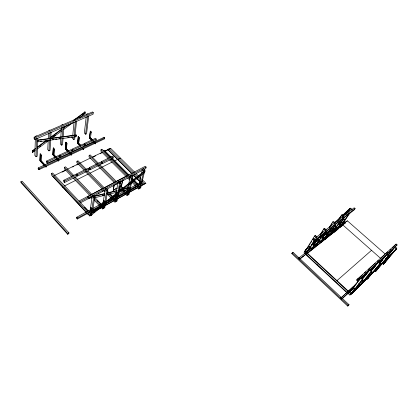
<?xml version="1.0" encoding="UTF-8"?>
<svg xmlns="http://www.w3.org/2000/svg" width="418" height="418" viewBox="0 0 418 418"><rect width="100%" height="100%" fill="white"/><g stroke="black" fill="none" stroke-linecap="round" stroke-linejoin="round"><path stroke-width="0.63" d="M20.905 181.715L20.9 182.577L67.69 234.279L68.834 233.641L68.918 232.831L22.065 181.166L20.905 181.715L67.773 233.469L67.69 234.279M309.064 247.075L308.698 247.111M35.232 150.506L32.614 152.445L32.364 152.183L32.405 150.726L35.556 148.4M32.614 152.445L32.405 150.726M318.077 240.193L317.931 239.749M34.145 137.156L34.098 138.708L34.882 139.528L93.089 114.187L93.277 112.672L92.509 111.914L34.145 137.156L34.929 137.977L34.882 139.528M35.363 138.854L34.83 155.407L36.079 156.74L37.171 156.243L37.813 138.447M36.079 156.74L36.716 138.301M37.981 141.833L37.777 140.03L76.295 134.925L76.546 135.181L76.395 136.629L37.981 141.833L37.719 141.561M103.915 137.193L104.693 137.961L104.557 138.828L38.999 169.651L38.163 168.862L38.247 167.916L104.092 137.303M38.796 169.541L38.247 167.916L39.036 168.767L38.999 169.651L38.163 168.862M44.136 165.319L39.851 160.601L40.128 153.908L41.241 154.953L40.995 160.627L45.128 165.032M44.224 165.277L39.94 160.559L40.353 153.855M45.034 165.073L40.901 160.669L41.147 154.994L40.128 153.908M335.377 226.013L335.388 226.404L335.738 226.316M335.44 226.441L335.732 226.206M45.938 167.09L46.074 166.192L46.027 167.048M46.539 161.066L46.461 162.524L47.234 163.344L59.142 157.774L59.252 156.327L58.478 155.517L46.539 161.066L47.312 161.886L47.234 163.344M48.248 140.061L47.725 149.571L48.974 150.877L50.035 150.396L50.667 139.638M48.316 138.792L48.629 133.086M343.732 219.471L343.977 219.878M48.974 150.877L49.585 140.114M49.658 138.849L50.019 132.516M50.74 138.368L51.111 132.041M88.459 211.189L52.611 172.989L51.518 173.517L51.424 174.938L86.307 212.198M55.098 157.283L52.741 154.66L53.394 147.941L54.277 149.017L53.906 154.67L56.153 157.027M55.186 157.241L52.83 154.618L53.258 147.951M56.064 157.069L53.817 154.712L54.188 149.059L53.305 147.982M52.72 176.318L86.186 212.459M104.155 201.664L103.863 201.246L104.139 201.701M58.76 159.895L58.677 161.04L56.44 158.688M58.677 161.04L58.849 159.854M60.652 138.844L60.27 143.891L61.514 145.177L62.543 144.712L63.045 138.405M60.751 137.579L61.514 127.48M59.549 155.021L59.44 156.473L60.208 157.278L71.786 151.865L71.927 150.423L71.154 149.628L59.549 155.021L60.323 155.825L60.208 157.278M61.514 145.177L62.005 138.87M62.157 136.979L62.946 126.894M63.149 137.146L64.006 126.435M67.622 151.457L65.281 148.881L65.845 142.245L66.948 143.249L66.457 148.881L68.698 151.196M67.711 151.421L65.365 148.845L65.934 142.204M62.601 187.254L62.627 186.903M73.97 175.68L65.49 166.798L64.429 167.304L64.309 168.72L71.875 176.673M68.609 151.232L66.368 148.923L66.864 143.285L65.987 142.23M63.818 180.247L63.693 181.673L64.487 182.52L76.337 176.615L76.494 175.194L75.7 174.363L63.818 180.247L64.618 181.093L64.487 182.52M116.397 194.809L116.554 194.595M72.596 137.073L72.471 138.368L73.709 139.633L74.712 139.178L74.974 136.581M72.722 135.772L74.033 122.119M71.3 154.007L71.191 155.146L68.96 152.842M71.191 155.146L71.389 153.97M72.194 149.148L72.053 150.59L72.821 151.384L84.075 146.122L84.243 144.68L83.48 143.907L72.194 149.148L72.967 149.937L72.821 151.384M73.709 139.633L73.965 137.036M74.096 135.735L75.506 121.45M75.104 135.28L76.536 121.006M80.251 146.248L77.471 143.264L78.171 136.655L79.268 137.637L78.662 143.249L80.899 145.521M79.89 145.757L77.555 143.228L78.401 136.597M80.815 145.558L78.579 143.29L79.185 137.679L78.171 136.655M86.557 169.588L78.014 160.773L76.985 161.27L76.828 162.68L84.008 170.105M76.766 173.836L76.609 175.262L77.398 176.088L88.914 170.356L89.097 168.94L88.308 168.125L76.766 173.836L77.56 174.667L77.398 176.088M85 113.675L84.917 111.914L85 113.675L79.765 117.552M86.218 116.826L84.347 132.997L85.58 134.235L86.557 133.791L88.721 115.702M83.365 149.414L83.579 148.244L83.506 149.398L82.471 148.51M84.488 143.437L84.321 144.874L85.084 145.652L96.03 140.532L96.229 139.1L95.461 138.337L84.488 143.437L85.256 144.21L85.084 145.652M85.58 134.235L87.717 116.141M89.98 212.104L77.377 218.99L76.51 218.17L76.64 217.271L90.288 209.841M77.173 218.891L77.252 218.233L76.64 217.271L77.476 218.17L77.377 218.99M91.662 140.286L89.337 137.799L90.387 131.158L91.255 132.182L90.46 137.809L92.686 140.035M91.741 140.249L89.421 137.762L90.387 131.158M140.296 181.501L140.542 181.783M98.35 163.208L90.189 154.921L89.186 155.402L89.003 156.807L96.694 164.64M89.943 169.844L90.131 168.428L101.349 162.858L100.555 162.059L89.342 167.613L89.154 169.029L89.943 169.844L101.13 164.274L101.564 161.562L112.468 156.165L113.257 156.949L113.012 158.354L102.133 163.772L101.349 162.973M144.064 169.447L145.793 168.532L146.128 167.095L145.292 166.27L88.067 196.455L87.869 197.907L88.726 198.811L92.185 196.977M95.361 142.71L95.205 143.839L92.989 141.618M95.205 143.839L95.44 142.674M88.726 198.811L88.924 197.359L88.067 196.455M88.459 214.502L88.412 214.842L87.075 213.415M91.709 197.223L91.856 198.482M92.368 212.814L94.771 196.789L93.339 195.29L92.232 195.88L89.854 212.835L90.884 207.422L91.84 208.598L90.915 215.38L89.839 215.97L87.571 213.551M89.839 215.97L90.037 214.617L88.266 212.725M90.91 214.329L91.746 208.645L90.722 207.412M92.232 195.88L93.663 197.38L91.004 215.327L92.075 214.737M91.082 214.789L91.359 215.082L91.563 213.723L144.999 170.999L144.717 170.722L91.286 213.426L91.563 213.723M110.253 157.455L102.029 149.226L101.057 149.691L100.848 151.097L108.142 158.412M104.557 138.828L104.714 137.919L38.822 168.83M102.133 163.772L102.353 162.362L101.564 161.562M53.499 148.813L53.87 149.148L53.52 148.74M53.755 149.2L53.577 148.73M134.8 172.336L110.786 148.494L107.766 149.304L107.708 149.665L131.748 173.616M101.302 207.459L101.454 206.549M353.8 288.242L353.633 288.598L354.077 288.619M353.915 288.692L353.638 288.315L354.051 288.655M102.776 204.318L105.362 188.926L106.438 188.356L107.86 189.824L105.759 201.988M103.502 200.488L102.603 205.855L103.591 200.441L104.704 201.601L104.38 203.493M100.806 207.077L102.588 208.948L102.818 207.589L103.863 207.014L102.525 205.609M103.648 207.323L104.077 204.799M104.296 203.54L104.615 201.648L103.753 200.447M103.737 207.276L104.166 204.752M103.863 207.014L103.633 208.368L102.588 208.948M104.375 204.48L103.721 208.321L104.761 207.746L105.535 203.268M104.594 203.2L106.783 190.394L107.86 189.824M351.287 290.144L341.6 299.163L342.123 298.489L341.125 297.559L340.665 298.337L356.57 283.529M345.294 222.726L299.236 259.494L344.913 223.301M45.405 166.244L45.677 166.129M362.761 280.687C362.286 279.715 362.746 281.11 362.427 280.671M40.567 160.899L40.363 160.428M40.515 160.909L40.3 160.475M66.258 142.972L66.504 143.395L66.284 142.987M299.377 259.583L299.816 258.867L298.88 257.99L298.483 258.794L298.88 257.99L344.448 222L344.192 222.663M117.16 188.168L113.231 190.164L114.14 185.216L118.033 183.152M113.304 190.237L114.14 185.216M371.048 272.515L370.823 272.75L371.158 272.959M370.876 272.646L371.038 272.907M113.686 200.666L113.942 199.308L104.85 204.282M114.825 199.47L118.101 182.185L119.14 181.631L120.562 183.068L117.082 200.959L116.068 201.518L117.547 193.847M116 193.717L114.987 199.072L115.859 194.861M113.623 200.734L114.966 202.124L115.227 200.771L116.241 200.212L114.443 198.357M116.141 199.893L117.082 194.527L116.225 199.846M116.241 200.212L115.985 201.565L114.966 202.124M117.792 192.573L119.517 183.622L120.562 183.068M129.768 189.626L138.875 184.604L138.05 183.852L130.087 188.184M379.189 265.383L379.554 265.383L379.481 265.069M119.851 186.621L121.502 185.733L122.479 180.79L121.575 185.806L119.919 186.689M387.172 257.849L387.486 258.131L387.59 257.854M387.606 258.016L387.167 257.791M78.783 137.747L78.479 137.506L78.73 137.381M53.415 154.958L53.238 154.493M53.504 154.916L53.175 154.524M125.713 194.067L125.996 192.714L117.719 197.239M126.837 192.886L128.446 185.221M128.718 183.946L130.458 175.644L131.471 175.105L132.882 176.511L129.047 194.365L128.065 194.908M128.221 187.097L127.015 192.489L128.221 187.097L129.324 188.21L127.981 194.501M125.635 194.114L126.994 195.499L127.281 194.145L128.269 193.602L126.455 191.757M127.903 194.542L129.24 188.257L128.138 187.144M130.51 183.429L127.981 194.955L126.994 195.499M130.782 182.154L131.869 177.049L132.882 176.511M138.724 185.258L129.507 190.493M137.407 187.651L137.715 186.303L129.81 190.624M65.678 148.777L66.002 149.163M138.51 186.512L141.19 174.823M141.472 173.595L142.465 169.29L143.447 168.767L144.853 170.147L140.678 187.954L139.722 188.481L143.296 173.125M139.925 180.754L138.703 186.088L140.009 180.712L141.106 181.804L139.57 188.121L141.028 181.846L140.009 180.712M137.313 187.682L138.682 189.056L138.995 187.708L139.957 187.175L138.128 185.346M139.957 187.175L139.643 188.528L138.682 189.056M143.583 171.897L143.865 170.669L144.853 170.147M91.359 215.082L144.659 172.43L144.999 170.999M142.172 179.651L145.856 183.309L142.925 184.322L142.841 184.672L141.456 183.293M78.197 143.536L77.9 143.128L78.166 143.452M89.75 137.684L90.089 138.05L89.854 137.621M90.027 138.06L89.833 137.647L90.063 138.065M335.273 226.138L335.68 226.31M344.118 219.732L343.878 219.811M116.622 194.913L116.674 194.605M128.749 188.325L128.561 187.839L128.723 188.346M140.317 181.464L140.38 181.914L140.626 181.741M40.577 154.623L40.818 155.088M300.129 258.93L349.025 304.717L348.492 305.38L347.739 306.086L291.795 253.595L292.219 252.874L293.013 252.263L299.183 258.042M293.013 252.263L291.795 253.595M66.42 143.437L66.19 142.982L66.462 143.395M306.927 251.934L305.501 250.612L304.001 252.409L349.882 295.04L363.09 278.879L361.377 277.317L360.63 277.996L349.04 292.783M307.444 248.036L305.553 249.802L304.816 250.993L305.124 251.275M304.764 251.803L314.555 236.055L315.334 235.449L316.938 236.912L316.165 237.518L314.555 236.055M305.13 251.657L308.792 246.155L309.811 247.284L306.885 251.976M307.611 247.905L308.28 246.819M309.289 245.194L310.297 243.574M310.971 242.487L311.64 241.405M312.648 239.78L313.657 238.155M314.665 236.536L315.334 235.449M313.975 239.091L313.192 240.35L314.153 241.233L354.271 209.846L355.107 208.587L354.177 207.777L313.975 239.091L314.947 239.974L314.153 241.233M306.822 252.023L309.811 247.284M307.047 252.106L314.137 240.758M308.489 250.419L314.576 240.695M307.298 254.045L308.045 252.859L316.353 246.275M314.038 246.139L313.082 245.256L314.576 243.48L316.013 244.796M314.226 244.081L317.638 238.662M320.026 234.869L323.778 228.912L324.53 228.322L326.124 229.754L325.371 230.344L323.778 228.912M314.446 244.07L317.675 238.991L314.508 244.023M315.998 241.87L317.022 240.245M321.458 233.202L322.827 231.034M323.506 229.947L324.53 228.322M315.883 244.864L318.918 240.125L317.612 239.039M315.945 244.817L318.918 240.125M316.447 244.405L321.938 235.752M317.194 243.814L322.346 235.705M323.03 234.623L324.065 232.998M78.861 137.752L78.767 137.428M322.874 239.174L321.912 238.302L323.396 236.541L324.843 237.847M323.396 236.541L321.912 238.302M322.696 237.685L324.776 234.435M325.465 233.349L326.85 231.18M329.274 227.387L332.733 221.968L333.47 221.399L335.048 222.799L334.316 223.374L332.733 221.968M323.26 237.131L326.542 232.047M331.046 225.192L332.085 223.567M324.692 237.899L327.634 232.946M325.261 237.44L331.876 227.162M325.638 237.408L332.608 226.587M325.387 239.493L325.899 238.704L333.757 232.471M331.97 229.853L335.832 223.891M337.932 220.641L341.443 215.218L342.159 214.664L343.727 216.043L342.305 217.679M332.164 229.874L335.393 225.312L335.1 225.344M331.897 230.328L335.163 225.297M332.32 229.843L333.726 227.674M334.431 226.587L335.487 224.962M339.698 218.457L342.159 214.664M333.266 231.128L334.285 229.56M334.964 228.521L336.385 226.384L335.335 225.354M333.324 231.081L334.343 229.513M335.027 228.474L336.385 226.384M333.48 231.206L340.895 219.842M334.541 230.109L335.246 229.027M336.307 227.402L341.25 219.831M315.627 239.77L335.884 228.782L336.673 227.575L336.37 227.303L321.165 235.496M339.844 225.819L338.867 224.952L340.336 223.222L341.788 224.508M333.94 232.706L338.543 228.677M349.417 209.199L349.965 208.357L350.274 208.624L342.718 215.683M339.813 224.017L344.228 217.323M346.005 214.617L349.913 208.655L350.608 208.117L352.165 209.47L351.47 210.008L349.913 208.655M340.189 223.802L343.784 218.734L344.766 219.795L341.61 224.534M340.649 223.285L343.852 218.41M347.766 212.454L349.542 209.742M90.57 131.9L90.821 132.328L90.487 131.936M341.95 224.011L344.766 219.795M342.18 224.069L349.328 213.253M342.865 223.531L350.018 212.715M344.876 223.515L345.352 222.799L344.448 222L342.948 223.525M317.194 265.137L317.387 264.845M83.276 148.615L82.994 148.589M336.704 280.875L371.518 250.325M360.52 278.372L357.63 280.985L356.606 280.05L396.112 244.07L397.1 244.927L386.984 254.41M357.63 280.985L397.1 244.927M305.359 254.139L348.022 293.791L348.241 293.509M349.338 292.109L349.114 292.391L350.08 291.513M351.376 290.071L355.775 284.459M356.575 283.441L360.577 278.341M362.599 278.696L370.191 269.344L371.889 270.869L363.754 281.084M351.005 293.514L354.72 288.472L353.461 287.511L349.991 291.926M349.882 295.04L351.501 293.248L349.605 291.487M363.723 277.531L364.527 276.507M365.337 275.483L369.381 270.368M358.712 283.979L359.49 282.991M360.985 281.074L361.826 280.034M352.222 292.616L363.09 278.879M351.036 293.859L351.366 294.167L396.734 248.966L396.405 248.679L351.919 292.741L352.249 293.049M375.761 265.723L371.471 269.458L375.662 264.51M371.555 269.537L374.727 265.357M371.341 270.671L378.75 261.595L380.432 263.089L374.873 270.023M357.165 285.724L358.602 287.041L363.54 280.744L362.218 279.543M367.908 275.316L369.935 272.787M372.433 269.537L378.75 261.595M371.889 270.869L358.602 287.041M362.531 282.615L359.375 286.33M378.896 262.091L379.988 260.722M378.98 262.164L380.349 260.268M379.617 263.147L387.063 254.071L388.73 255.539L385.13 260.006M380.291 262.53L385.871 255.565M365.635 277.965L367.077 279.276L368.671 277.51L367.229 276.204M368.551 277.312L370.129 275.357M370.834 274.459L372.036 272.98L370.918 271.883M380.432 263.089L367.077 279.276M373.682 271.512L367.83 278.581M396.112 244.07L392.732 247.451M388.061 255.341L395.141 246.761L396.797 248.198L395.757 249.478M388.317 255.236L393.939 248.261M385.427 258.951L386.227 257.958M376.393 270.258L380.291 265.435L379.189 264.359M374.345 270.859L375.312 271.721L376.895 269.976L375.934 269.108M347.739 306.086L349.025 304.717M375.986 271.104L382.449 263.11M383.249 262.117L388.73 255.539M383.123 262.488L375.312 271.721M387.282 256.992L388.317 258.099L384.058 263.356M382.345 263.512L383.322 264.375L384.894 262.645L383.928 261.788M383.98 263.774L396.797 248.198M394.373 251.181L383.322 264.375M396.734 248.966L351.366 294.167M352.421 292.485L362.134 282.866M364.444 280.577L382.48 262.708M384.795 260.414L394.508 250.795M311.321 245.491L317.037 240.151M322.759 234.811L327.524 230.36M336.579 221.901L337.535 221.012M342.776 216.116L349.448 209.883M312.638 243.187L317.837 238.338M329.175 227.753L330.121 226.875M334.374 222.904L340.989 216.733M342.405 215.411L349.965 208.357M314.346 242.095L317.21 239.425M344.85 213.619L348.184 210.505M306.807 249.206L305.861 250.084L305.553 249.802M312.006 244.352L317.675 239.059M322.874 234.205L325.706 231.562M334.682 223.181L339.411 218.771M350.681 294.309L351.418 293.635M348.022 293.791L349.464 292.475M354.793 288.739L354.72 288.472M363.467 280.478L362.155 279.595M371.963 272.719L372.036 272.98M388.317 258.099L388.249 257.843M353.717 287.547L354.657 288.53M352.249 289.261L353.215 288.383M341.6 299.163L350.3 291.231M371.471 269.458L373.807 267.342M362.364 278.268L364.778 276.079M372.987 268.622L371.053 270.378L372.584 269.192M379.262 262.927L382.642 259.855M340.602 298.227L344.463 294.721M345.425 293.849L353.628 286.398M355.075 285.081L356.523 283.77M379.68 262.734L381.608 260.978M361.481 277.5L369.183 270.53M370.144 269.657L386.023 255.278M356.606 280.05L362.385 274.83M364.313 273.095L365.76 271.789M368.169 269.615L375.395 263.094M377.318 261.36L378.285 260.487M380.208 258.752L384.544 254.839M385.511 253.972L387.914 251.798M389.842 250.058L390.809 249.185M91.349 208.66L91.328 208.373M93.622 212.757L95.142 211.539M96.161 210.724L97.175 209.914M98.188 209.104L99.207 208.289M111.387 198.545L113.926 196.517M114.94 195.702L115.958 194.892M129.152 184.333L130.677 183.115M131.691 182.305L132.705 181.49M133.723 180.68L134.737 179.865M385.03 253.909L347.405 220.85L344.829 222.653M317.095 245.679L325.173 239.274M339.562 227.867L342.112 225.845M298.436 258.705L299.972 257.488M304.576 253.851L305.6 253.042M306.467 252.357L307.486 251.552M308.5 250.748L310.025 249.546M310.715 248.997L315.616 245.131M318.662 242.722L323.506 238.892M324.53 238.082L335.429 229.472M336.297 228.782L337.321 227.977M338.345 227.167L341.924 224.335M310.856 249.039L313.474 246.97M322.539 239.807L323.553 239.002M328.423 235.151L329.405 234.378M330.387 233.599L331.375 232.821M334.572 230.292L335.597 229.482M336.25 228.965L339.296 226.556M309.748 247.336L309.733 247.022M318.856 240.172L318.84 239.859M336.312 226.128L336.328 226.431M344.709 219.837L344.693 219.539M313.082 245.256L313.824 244.671M338.867 224.952L339.552 224.414M343.549 218.724L344.636 219.581M308.792 246.155L309.665 247.069M317.905 239.012L318.777 239.911M314.947 239.974L355.107 208.587M361.539 278.163L366.189 274.616M361.434 277.771L366.602 273.837M370.735 270.692L373.316 268.722M361.607 277.066L367.814 272.358M370.4 270.394L372.987 268.429M370.855 272.604L371.299 272.714L371.038 272.991M371.2 273.001L371.299 272.714M37.657 146.849L46.058 140.636M50.787 137.146L61.812 128.995M63.912 127.443L66.54 125.499M73.364 120.457L84.917 111.914M32.656 150.992L35.279 149.054M37.38 147.502L47.359 140.124M50.51 137.794L61.54 129.637M63.64 128.086L68.364 124.59M74.143 120.321L85.173 112.165M32.364 152.183L34.459 150.632M39.7 146.755L40.745 145.981M46.508 141.718L47.558 140.944M53.316 136.681L55.411 135.129M67.988 125.828L71.128 123.503M82.127 115.363L84.222 113.811M37.327 148.96L48.331 140.814M51.471 138.489L61.425 131.121M63.52 129.57L72.951 122.594M344.719 222.548L347.405 220.85M67.773 233.469L68.918 232.831M91.887 212.621L94.74 211.053M98.167 209.178L101.595 207.297M104.448 205.729L114.156 200.405M117.009 198.843L126.147 193.832M129.517 191.977L137.564 187.567M140.991 185.686L144.419 183.805L142.11 181.511M92.394 212.652L94.097 211.717M97.509 209.846L101.49 207.657M104.908 205.787L114.004 200.792M117.416 198.921L125.949 194.234M128.791 192.677L137.893 187.682M141.305 185.806L145.856 183.309M90.037 214.617L91.114 214.021L89.342 212.135M89.98 211.346L77.252 218.233M92.822 209.794L103.053 204.209M108.737 201.105L115.556 197.385M117.829 196.141L127.495 190.869M92.843 210.536L100.289 206.466M104.876 203.958L115.185 198.32M117.479 197.066L127.218 191.742M92.608 210.975L99.296 207.318M92.561 208.608L103.366 202.725M105.639 201.486L109.051 199.632M112.463 197.777L115.305 196.23M118.148 194.678L127.814 189.422M319.227 236.996L336.673 227.575M97.201 200.206L100.827 203.989M84.499 207.129L88.067 210.933M121.722 187.118L123.044 188.461M113.231 190.164L117.092 188.095M93.914 196.058L105.441 189.939M106.595 189.328L118.122 183.215M119.276 182.603L130.803 176.485M131.957 175.874L142.334 170.366M93.663 197.38L94.771 196.789M40.844 155.078L40.509 154.655M79.749 201.915L88.135 197.479M88.924 197.359L146.128 167.095M80.141 202.991L91.296 197.082M98.031 193.508L99.171 192.907M102.013 191.397L103.152 190.796M122.443 180.566L123.571 179.965M119.14 182.561L122.479 180.79M78.939 201.048L90.68 194.856M91.735 194.302L103.141 188.288M104.16 187.75L115.243 181.903M116.235 181.381L127.009 175.701M64.372 186.031L75.428 180.482M77.173 179.604L88.224 174.06M89.969 173.183L100.44 167.931M101.605 167.346L112.076 162.09M114.981 160.632L120.525 158.166M64.618 181.093L76.494 175.194M77.56 174.667L89.097 168.94M102.353 162.362L113.257 156.949M54.471 175.466L66.133 169.812M67.303 169.248L78.385 163.877M79.551 163.313L90.638 157.941M92.388 157.09L102.305 152.288M104.636 151.154L109.302 148.892L133.352 172.801M62.083 172.117L65.605 170.408M72.643 166.991L73.819 166.427M76.75 165L78.511 164.149M92.597 157.32L95.529 155.893M100.221 153.62L101.396 153.051M105.503 151.055L107.849 149.916M109.61 149.064L110.786 148.494M47.312 161.886L59.252 156.327M60.323 155.825L71.927 150.423M72.967 149.937L84.243 144.68M85.256 144.21L96.229 139.1M90.46 137.809L92.77 139.999M90.163 131.215L91.145 131.91M91.255 132.182L91.067 131.952M35.441 136.305L36.57 135.819M48.765 130.552L49.857 130.076M61.707 124.956L62.768 124.496M74.284 119.522L75.318 119.073M86.516 114.234L87.519 113.8M34.929 137.977L93.277 112.672M362.495 280.259L362.443 280.567M102.305 195.504L104.197 195.034M107.353 194.245L109.25 193.774M94.379 197.85L104.479 195.326M107.003 194.694L116.47 192.322M120.891 191.214L127.83 189.479M93.961 196.57L104.714 193.905M106.611 193.435L116.737 190.927M118.634 190.456L121.163 189.829M123.059 189.359L128.122 188.105M93.679 196.272L104.432 193.612M106.966 192.985L117.087 190.483M118.989 190.018L122.15 189.234M124.052 188.764L127.845 187.828M40.285 141.216L41.565 141.038M49.251 140.004L50.531 139.831M52.449 139.57L53.729 139.398M55.651 139.142L56.932 138.964M58.854 138.708L60.135 138.536M67.82 137.496L69.101 137.323M71.023 137.062L72.304 136.89M74.226 136.634L75.506 136.461M38.038 140.302L76.546 135.181M83.59 149.362L82.555 148.468M53.812 149.158L53.588 148.771M367.594 278.179L367.537 278.231M65.72 148.74L65.966 149.158M343.789 219.45L344.066 219.727M379.257 265.033L379.528 265.341M362.49 280.316L362.772 280.64M317.983 239.754L318.213 240.036M318.088 240.136L317.863 239.801L318.035 240.11M353.795 288.315L354.02 288.624M97.624 200.964L97.833 201.262M379.471 265.064L379.152 265.049L379.298 265.378M394.477 247.367L396.133 248.804M341.443 215.218L343.011 216.597M386.378 254.693L388.05 256.161M387.225 257.039L388.197 257.89M342.52 224.675L380.646 258.397M381.577 259.223L382.569 260.101M339.646 223.761L341.104 225.046M383.269 262.389L384.236 263.246M378.05 262.232L379.732 263.732M335.581 228.51L335.884 228.782M332.462 230.224L333.428 231.086M331.756 230.778L332.723 231.645M375.254 269.73L376.221 270.592M330.502 231.541L331.469 232.403M369.465 269.997L371.168 271.528M322.67 237.111L324.117 238.422M366.529 276.841L367.976 278.148M360.63 277.996L362.343 279.553M359.543 278.639L359.882 278.947M357.536 278.853L358.952 280.138M358.769 283.947L360.211 285.264L359.496 285.922L358.054 284.601M313.829 244.065L315.271 245.387M307.423 253.24L348.382 291.226M304.738 251.218L306.159 252.54M307.11 253.418L350.765 293.922M298.839 258.219L299.586 258.925M341.083 297.799L341.882 298.546M292.219 252.874L348.272 305.422M142.465 169.29L143.865 170.669M144.382 172.153L144.659 172.43M136.184 173.71L140.788 178.282M134.716 174.16L140.27 179.683M107.766 149.304L132.281 173.726M133.671 175.111L139.685 181.099M141.535 182.943L142.925 184.322M133.133 175.001L139.607 181.449M130.458 175.644L131.869 177.049M138.05 183.852L138.865 184.662M111.193 157.095L104.322 150.229L103.387 150.48L110.258 157.361M112.108 158.014L129.052 174.949M132.255 178.152L138.666 184.563M111.632 158.736L128.133 175.246M129.507 176.621L130.426 177.54M131.801 178.914L137.297 184.416M93.658 140.892L94.552 141.78M111.627 158.83L128.075 175.288M129.444 176.662L130.359 177.577M131.733 178.946L137.214 184.432M93.073 141.582L93.956 142.47M101.057 149.691L109.281 157.936M110.655 159.31L127.568 176.255M128.937 177.629L130.311 179.003M133.049 181.752L136.252 184.96M137.167 185.874L138.995 187.708M109.506 159.786L126.372 176.709M127.741 178.078L129.564 179.907M131.842 182.196L135.489 185.853M118.101 182.185L119.517 183.622M99.709 164.587L116.481 181.626M120.562 185.775L123.284 188.534M124.642 189.918L125.546 190.838M89.186 155.402L97.802 164.164M98.711 165.089L115.488 182.154M119.569 186.303L122.291 189.072M123.65 190.456L124.559 191.376M125.468 192.301L127.281 194.145M97.598 165.559L114.328 182.603M119.308 187.666L121.115 189.511M122.469 190.89L123.827 192.275M89.342 167.613L90.131 168.428M105.362 188.926L106.783 190.394M87.905 170.983L104.547 188.147M107.248 190.932L109.046 192.787M109.944 193.717L112.855 196.742M69.508 152.157L70.407 153.082M110.117 194.051L112.771 196.789M69.048 152.8L69.937 153.725M76.985 161.27L85.533 170.1M86.432 171.03L103.528 188.685M108.926 194.266L111.627 197.05M113.424 198.911L115.227 200.771M85.356 171.5L102.405 189.129M103.748 190.524L105.096 191.914M107.337 194.234L110.927 197.949M75.308 177.086L91.819 194.386M94.938 197.662L101.355 204.407M56.963 158.014L57.862 158.955M56.529 158.647L57.423 159.587M64.429 167.304L72.91 176.208M74.252 177.613L90.763 194.945M94.337 198.691L100.137 204.778M101.924 206.654L102.818 207.589M91.777 196.742L92.064 197.04M73.213 178.078L89.677 195.384M94.128 200.06L99.468 205.672M51.518 173.517L87.378 211.78M90.962 208.284L91.255 208.707L90.978 208.253"/></g></svg>
